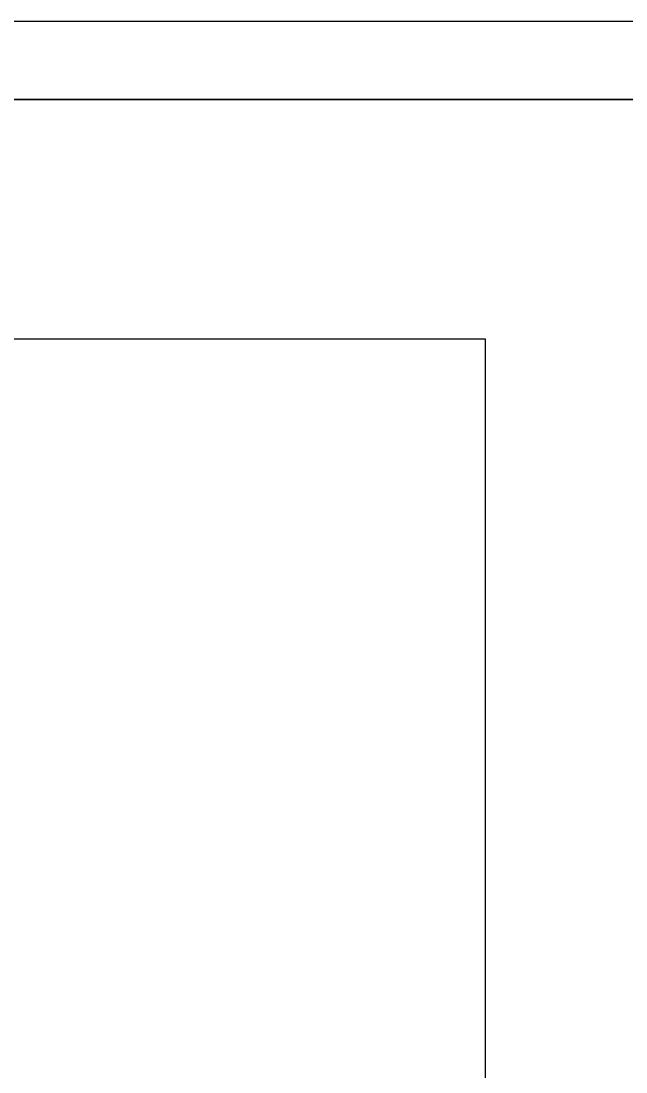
# Model space of a CAD drawing. Header units: inches. Extents: x -172 to 397, y -177 to 127.
# Drawn here: x 314.51 to 337.61, y -101.9 to -61.81 of the extents above; entities that cross this region are included whole.
import ezdxf

# ---------------------------------------------------------------- set-up
doc = ezdxf.new("R2010")
doc.units = ezdxf.units.IN
doc.header["$MEASUREMENT"] = 0
doc.header["$XCLIPFRAME"] = 2
picture_1 = doc.add_image_def('image2.tif', size_in_pixel=(13248, 8644))

# ---------------------------------------------------------------- blocks, each defined once
blk = doc.blocks.new('TITLE BLOCK NEW 29102024')
at = {"color": 1}
for p, q in [((-520.821, -64.812), (-641.263, -64.812)), ((-641.263, -64.812), (-534.321, -64.812)), ((-641.263, -64.812), (-534.321, -64.812))]:
    blk.add_line(p, q, dxfattribs=at)
at = {"layer": 'DEFPOINTS', "color": 4}
blk.add_lwpolyline([(-643.97, -61.812), (-517.821, -61.812), (-517.821, -150.912), (-643.97, -150.912)], close=True, dxfattribs=at)

msp = doc.modelspace()

# ---------------------------------------------------------------- block references
at = {"color": 1}
msp.add_blockref('TITLE BLOCK NEW 29102024', (878.527, 0), dxfattribs=at)

# ---------------------------------------------------------------- pictures from other files: only their frames are drawn
image = msp.add_image(picture_1, insert=(235.032, -136.775), size_in_units=(111.177, 72.54))
image.set_boundary_path([(1963.72, 1154.52), (11581.48, 7691.95)])

doc.saveas('drawing.dxf')
